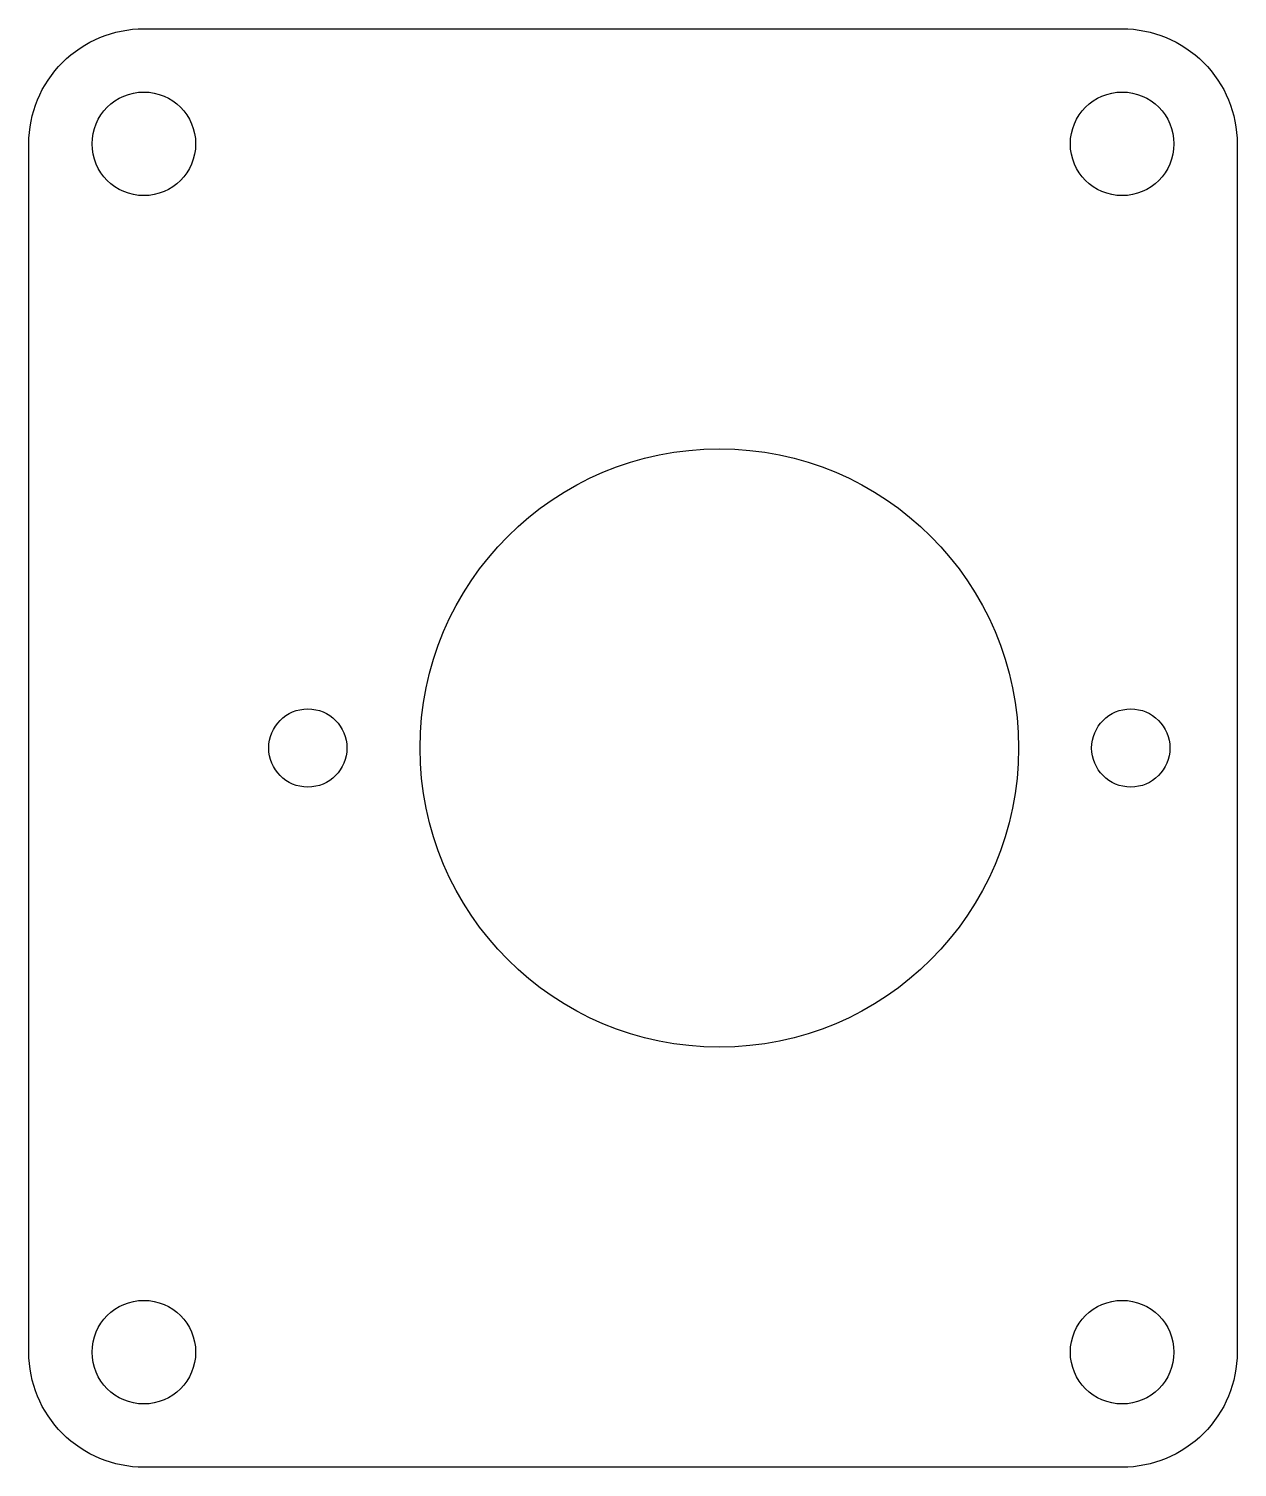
# Model space of a CAD drawing. Extents: x -52 to 52, y -62 to 62.
import ezdxf

# ---------------------------------------------------------------- set-up
doc = ezdxf.new("R2010")
doc.units = 0

msp = doc.modelspace()

# ---------------------------------------------------------------- linework, layer by layer
at = {"layer": '1'}
msp.add_lwpolyline([(52.5, 52.5), (52.5, -52.5, -0.414214), (42.5, -62.5), (-42.5, -62.5, -0.414214), (-52.5, -52.5), (-52.5, 52.5, -0.414214), (-42.5, 62.5), (42.5, 62.5, -0.414214)], format="xyb", close=True, dxfattribs=at)
for centre, radius in [((-42.5, 52.5), 4.5), ((42.5, 52.5), 4.5), ((7.5, 0), 26), ((-28.25, 0), 3.4), ((43.25, 0), 3.4), ((-42.5, -52.5), 4.5), ((42.5, -52.5), 4.5)]:
    msp.add_circle(centre, radius, dxfattribs=at)

doc.saveas('drawing.dxf')
